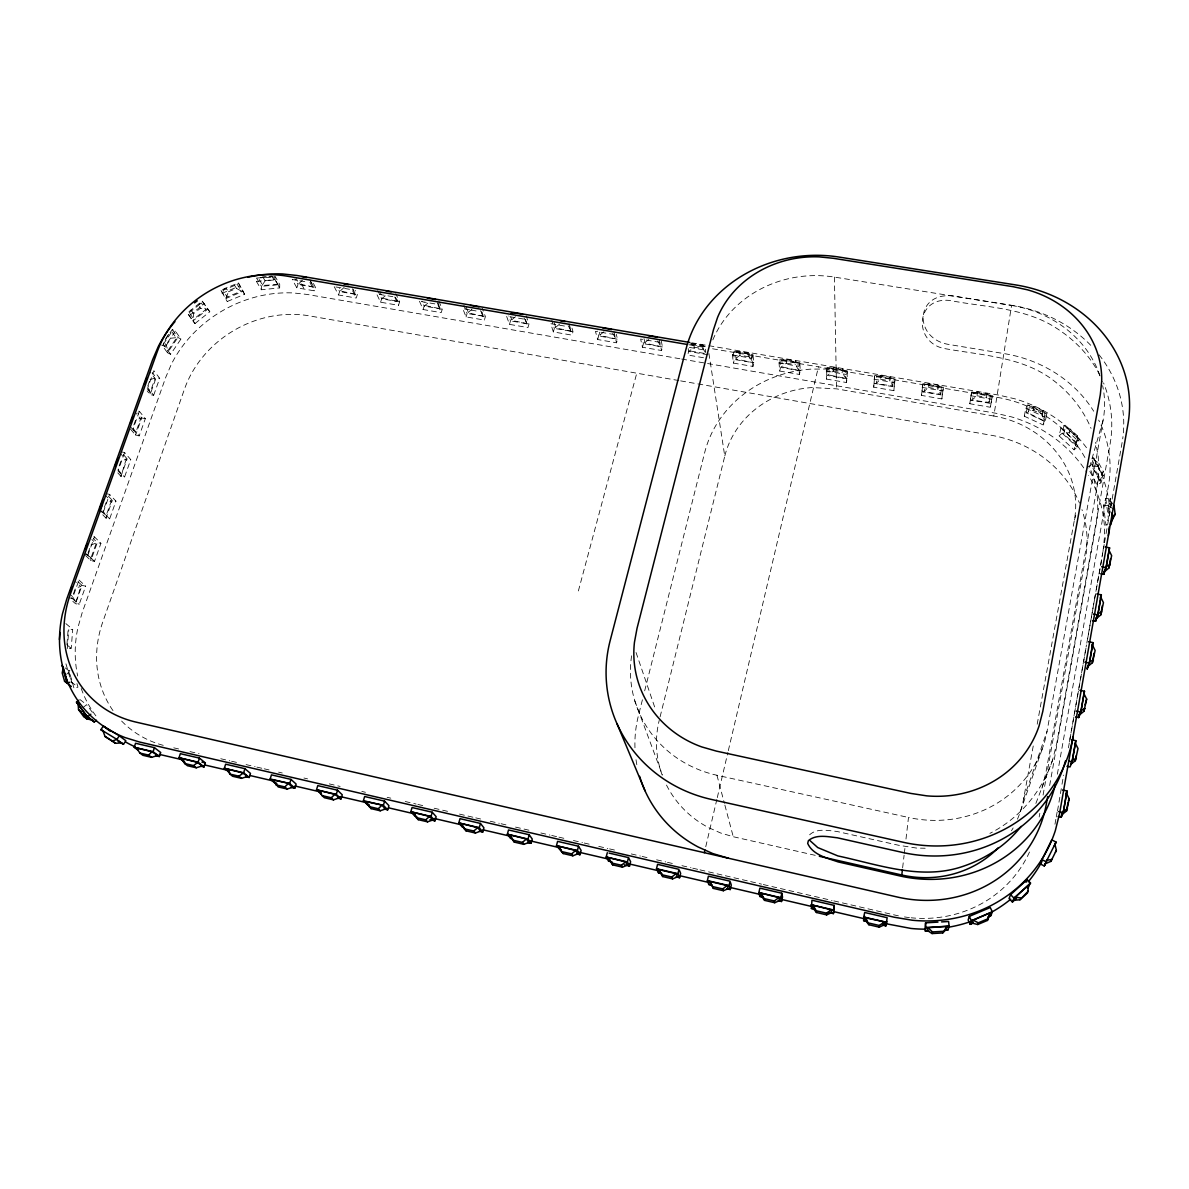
<?xml version="1.0" encoding="UTF-8"?>
<svg xmlns="http://www.w3.org/2000/svg" width="1189" height="1189" viewBox="0 0 1189 1189"><rect width="100%" height="100%" fill="white"/><g stroke="black" fill="none" stroke-linecap="round" stroke-linejoin="round"><path stroke-width="0.75" stroke-dasharray="5 3.75" d="M279.668 287.901L279.742 284.498L274.986 276.16L273.708 277.111L256.542 278.033L256.452 281.466L261.357 289.759L279.668 287.901L274.912 279.593L274.986 276.16M873.707 387.198L874.718 375.456L895.02 378.919L893.846 390.661L873.707 387.198L874.718 375.456L893.088 379.35L895.02 378.919L893.846 390.661M261.357 289.759L261.446 286.356L256.542 278.033M880.767 375.546L876.59 376.541L876.427 383.096L880.648 379.291L880.767 375.546L890.145 377.151L893.088 379.35L892.805 385.905L894.648 386.975L874.524 383.512L892.805 385.905L889.996 380.881L890.145 377.151M1077.175 435.59L1077.635 438.86L1075.986 445.147L1063.754 433.807L1065.314 427.46L1070.159 429.11L1077.175 435.59L1075.986 445.147L1077.204 447.168L1074.083 449.828L1059.072 435.873L1060.945 428.085L1064.081 425.424L1079.255 439.454L1077.204 447.168L1062.178 433.242L1064.081 425.424L1079.255 439.454L1076.104 442.13L1074.083 449.828M921.49 395.417L922.902 383.675L943.427 387.168L941.837 398.924L921.49 395.417L922.902 383.675L941.435 387.599L943.427 387.168L941.837 398.924M66.926 644.587L68.026 630.869L68.799 629.635L72.707 629.397L71.221 648.377L68.605 648.525M67.297 648.614L68.799 629.635M928.862 383.75L924.76 384.76L924.239 391.285L928.55 387.48L928.862 383.75L938.344 385.355L941.435 387.599L940.796 394.124L942.624 395.194L922.278 391.701L940.796 394.124L938.002 389.085L938.344 385.355M1103.006 551.399L1104.566 536.135A130.82 119.153 6.8 0 0 1088.604 475.496M902.629 867.807L904.101 855.233M904.309 853.434L905.156 846.241M905.988 839.048L908.5 817.467A117.325 110.473 14.4 0 0 1047.063 731.235L1103.199 419.732A111.246 98.806 3.5 0 0 1102.634 385.637M170.577 354.277L163.294 344.216L163.621 341.644L166.267 345.286L167.946 350.577L167.5 352.732L170.577 354.277L180.966 339.028L175.377 331.122L172.271 329.561L164.632 340.723M969.793 403.725L971.606 391.984L992.369 395.521L990.378 407.262L969.793 403.725L971.606 391.984L990.303 395.937L992.369 395.521L990.378 407.262M977.492 392.043L973.449 393.069L972.572 399.578L976.986 395.759L977.492 392.043L987.093 393.678L990.303 395.937L989.307 402.447L991.121 403.517L970.566 399.994L989.307 402.447L986.528 397.394L987.093 393.678M72.098 683.303L68.873 672.053L69.051 670.908L72.856 669.362M1037.194 724.205L1074.38 520.128A98.479 89.249 6 0 0 993.796 416.031L1011.571 305.454L834.41 277.096A107.5 96.131 -5.4 0 0 712.701 340.232M1069.446 741.683L1086.478 644.928M1086.805 643.1L1104.165 544.532M1104.477 542.704L1105.77 535.392M1106.082 533.579L1122.148 442.293M1054.97 824.259L1055.936 818.805M1056.263 816.977L1057.214 811.522M1057.526 810.839L1061.703 786.063M1062.015 784.235L1063.62 775.139M1068.421 747.851L1086.36 645.984M1087.638 638.716L1094.356 600.519M1094.683 598.691L1095.961 591.423M1096.288 589.595L1098.844 575.045M1099.305 573.499L1100.449 565.949M1100.865 564.582L1102.693 553.212M1049.649 785.543L1096.213 524.111A120.163 108.898 6 0 0 1089.704 467.455M1057.348 774.217L1108.52 485.275A126.212 113.505 4.9 0 0 1098.695 420.103M1039.171 816.992L1039.825 813.335M1043.08 795.069L1085.572 557.641A114.947 104.855 7 0 0 1081.945 509.62M1017.472 819.162A103.413 98.301 20.1 0 0 1023.595 798.919L1033.553 744.255M1024.294 416.209L1025.839 408.288L1027.786 404.854L1046.9 413.653L1045.161 421.545L1043.243 424.963L1024.294 416.209L1026.211 412.806L1027.786 404.854L1044.953 413.579L1046.9 413.653L1044.968 417.101L1043.243 424.963M1033.286 410.264L1034.044 406.579L1029.421 406.43L1028.128 412.88L1045.161 421.545L1026.211 412.806L1033.286 410.264L1042.084 414.307L1043.541 419.999L1044.953 413.579L1042.872 410.636L1034.044 406.579M1042.084 414.307L1042.872 410.636M846.36 382.501L847.148 370.745L827.068 367.327L826.444 379.083L846.36 382.501L847.207 378.83L847.148 370.745L845.275 371.191L827.068 367.327L826.444 379.083M244.577 294.278L238.38 282.923L237.22 284.379L222.997 290.309L227.203 296.982L241.337 291.097L243.433 291.186L226.059 298.424L220.872 290.22L222.997 290.309L226.029 287.961L228.422 291.781L226.059 298.424L227.188 301.53L244.577 294.278L238.38 282.923L220.872 290.22L227.188 301.53M705.761 846.702L716.863 799.394M717.294 797.596L727.891 752.429M728.322 750.631L818.433 366.851M799.394 374.431L798.919 366.346L799.796 362.675L779.925 359.286L779.048 362.942L779.687 371.042L799.394 374.431L800.256 370.775L799.796 362.675L797.982 363.121L779.925 359.286L780.564 367.401L779.687 371.042M752.934 366.435L752.043 358.32L752.949 354.679L733.301 351.32L732.394 354.961L733.435 363.091L752.934 366.435L753.826 362.808L752.949 354.679L733.301 351.32L734.341 359.479L733.435 363.091M660.103 716.818L724.77 456.145L708.718 352.197M1035.872 803.437L1052.622 759.92L1056.783 743.244L1110.244 443.185C1113.647 422.927 1111.269 401.941 1103.57 382.917M1041.965 788.248L1045.934 772.389L1097.239 486.093L1098.785 471.453L1098.25 456.769L1095.649 442.323M642.417 699.786L638.359 715.927A121.516 117.622 -0.3 0 0 635.045 749.486M644.676 690.824L704.705 452.474A116.433 106.401 -3.5 0 1 810.987 369.125L825.894 369.021L840.697 370.656M1076.238 439.202L1069.253 432.737L1070.159 429.11M659.865 342.358L640.633 339.073L642.461 347.247L661.53 350.517L662.481 346.95L661.158 340.396M642.461 347.247L643.412 343.68L642.328 338.761M578.374 590.948L636.769 373.197M614.49 334.599L595.451 331.345L597.666 339.534L616.541 342.789L617.507 339.237L616.288 334.317M597.666 339.534L598.647 335.997L597.324 331.077M564.463 326.054L550.76 323.705L553.331 331.924L572.013 335.135L573.009 331.612L571.567 326.663M553.331 331.924L554.342 328.402L551.785 320.168M1074.38 520.128L1075.896 514.837M1089.555 467.292L1103.199 419.732M523.487 319.038L506.544 316.14L509.472 324.374L527.961 327.555L528.971 324.062L526.207 315.798M509.472 324.374L510.497 320.881L508.743 315.932M1098.814 463.175L1103.288 471.394L1100.271 480.579L1102.218 474.872L1094.266 460.084L1092.483 466.237L1100.969 482.927L1091.383 465.3L1093.583 457.706L1094.266 460.084L1098.814 463.175L1097.774 466.683L1091.383 465.3L1087.43 466.905L1096.986 484.547L1100.969 482.927L1103.258 475.466L1093.583 457.706L1089.585 459.34M469.492 309.809L462.774 308.664L466.073 316.913L484.354 320.064L485.409 316.586L482.273 308.308M466.073 316.913L467.114 313.45L463.844 305.172M1096.986 484.547L1099.245 477.101L1091.339 462.566M419.479 301.248L423.106 309.526L441.208 312.648L442.278 309.185L438.8 300.891M423.106 309.526L424.176 306.078L422.006 301.099M392.875 296.7L376.616 293.921L380.584 302.214L398.508 305.305L399.593 301.872L395.774 293.549M380.584 302.214L381.684 298.796L377.73 290.473M1105.8 498.533L1108.386 518.27L1106.023 525.404L1103.481 505.815L1105.8 498.533L1110.273 498.236L1111.462 507.213M334.213 286.668L338.508 294.976L356.239 298.038L357.354 294.619L355.273 290.458M338.508 294.976L339.623 291.587L337.483 287.411M296.685 280.262L292.226 279.489L296.849 287.827L314.416 290.844L315.546 287.456L312.558 281.882M296.849 287.827L297.993 284.439L294.917 278.88M1023.595 798.919L1047.063 731.235M1020.37 811.537L1043.452 745.429M77.998 581.703L82.026 585.389L75.487 603.685L80.793 586.519L82.026 585.389L85.682 586.177L79.158 604.473L75.487 603.685L71.414 600.088M85.578 555.545L90.869 560.599L94.511 561.357L100.931 543.328L94.436 536.878L90.765 536.12M109.641 518.894L103.25 512.266L99.594 511.523L106.014 518.151L109.641 518.894L115.957 501.149L109.641 494.386L105.999 493.643L112.346 500.406L115.957 501.149M117.8 472.895L120.936 476.358L124.533 477.086L130.76 459.593L124.622 452.533L120.996 451.82L127.164 458.88L130.76 459.593M130.552 429.155L135.62 435.189L139.202 435.887L145.34 418.662L139.366 411.305L135.754 410.606M153.663 395.298L159.712 378.325L153.886 370.686L147.778 387.777L153.663 395.298L150.096 394.629L147.139 390.869M75.472 601.411L72.455 596.506L75.501 588.02L80.793 586.519L75.323 581.555M89.665 548.411L87.882 553.435L90.854 558.31L90.869 560.599L97.305 542.57L93.381 538.706M119.168 465.969L120.921 461.109L127.164 458.88L120.936 476.358L126.004 459.861L120.981 454.124M149.502 381.208L147.258 387.51L150.111 392.34L150.096 394.629L156.145 377.671L152.251 372.573M78.4 581.718L72.395 598.498L68.694 597.695M94.511 561.357L87.941 555.055L94.436 536.878M103.25 512.266L109.641 494.386M124.622 452.533L118.32 470.145L124.533 477.086M139.366 411.305L133.153 428.649L139.202 435.887M1103.288 471.394L1102.129 474.5L1103.258 475.466L1099.245 477.101M1052.622 759.92C1042.203 791.265 1019.493 818.463 989.902 833.37M273.604 279.995L265.117 280.857L261.446 286.356L279.742 284.498L262.695 285.405L258.726 278.642L262.873 276.992L271.389 276.13L273.708 277.111L277.587 283.889L271.389 276.13M163.294 344.216L171.825 331.746L172.271 329.561L177.889 337.483L180.966 339.028M175.377 331.122L164.885 346.475L161.778 344.914L167.5 352.732L177.889 337.483L171.097 338.211L168.466 334.555L164.587 340.232M166.267 345.286L171.097 338.211M167.946 350.577L176.403 338.181L171.825 331.746L169.581 333.619M302.392 280.262L297.993 284.439L315.546 287.456L299.197 283.948L296.21 278.508M344.141 287.411L339.623 291.587L357.354 294.619L340.886 291.097L339.489 288.377M385.221 295.838L381.684 298.796L399.593 301.872L382.992 298.305L379.781 291.543M427.802 303.136L424.176 306.078L442.278 309.185L425.528 305.603L424.072 302.229M472.003 309.259L467.114 313.45L485.409 316.586L468.525 312.975L465.865 306.242M515.521 316.69L510.497 320.881L528.971 324.062L511.954 320.421L510.78 317.062M559.484 324.211L554.342 328.402L573.009 331.612L555.843 327.941L553.777 321.238M603.923 331.79L598.647 335.997L617.507 339.237L600.207 335.536L599.315 332.207M66.584 674.341L68.873 672.053M648.822 339.474L643.412 343.68L662.481 346.95L645.018 343.22L643.561 336.561M705.3 352.449L703.16 348.763L694.213 347.233L688.654 351.439L687.732 355.021L703.502 357.74M749.07 356.804L740.034 355.258L734.341 359.479L753.826 362.808L736.065 359.033L735.233 352.405L739.573 351.468L748.654 353.014L751.195 355.125L751.924 361.753L749.07 356.804L748.654 353.014M786.122 359.405L786.405 363.18L780.564 367.401L800.256 370.775L782.347 366.97L781.842 360.356L786.122 359.405L795.307 360.98L797.982 363.121L798.369 369.705L795.545 364.741L795.307 360.98M833.192 367.431L833.266 371.191L827.291 375.412L847.207 378.83L829.134 374.981L828.956 368.412L833.192 367.431L842.466 369.021L845.275 371.191L845.334 377.76L842.511 372.766L842.466 369.021M809.605 834.797C816.828 828.02 828.094 830.531 836.982 831.468L898.735 845.29L916.288 848.039L925.176 848.247M1059.072 435.873L1062.178 433.242L1069.253 432.737M83.334 707.336L86.648 704.676L94.303 714.946M195.026 323.497L209.784 311.771L202.234 301.174L187.342 312.975L192.826 321.015L195.026 323.497L187.342 312.975L189.259 312.633L201.357 303.046L202.234 301.174L209.784 311.771M189.556 315.471L204.449 303.656M193.554 313.703L191.028 309.957L189.259 312.633L193.703 319.172L193.554 313.703L200.406 308.263L207.585 309.303L192.826 321.015L193.703 319.172L205.712 309.645L201.357 303.046L197.909 304.503L200.406 308.263M222.001 293.341L239.539 286.029M228.422 291.781L236.492 288.422L241.337 291.097L237.22 284.379L234.129 284.587L236.492 288.422M76.943 683.571L77.954 687.123L74.134 688.684L69.051 670.908L63.493 666.524M90.869 545.067L97.305 542.57L100.931 543.328M150.067 379.633L156.145 377.671L159.712 378.325M690.631 344.037L693.559 343.428L702.55 344.959L704.958 347.039L705.746 352.018M260.228 277.661L271.3 276.532M256.452 281.466L274.912 279.593M1103.481 505.815L1107.91 505.518L1110.273 498.236L1111.002 506.098M993.796 416.031L836.506 388.848L812.072 387.555A95.432 87.198 -3.5 0 0 724.77 456.145M691.701 342.774L998.879 395.12L1015.064 398.865A133.599 121.308 6.3 0 1 1087.549 449.145M690.764 343.874L706.667 346.579L690.928 344.647M688.847 344.736L705.27 347.53M712.568 348.778L997.526 397.423A120.163 108.898 6 0 1 1086.642 460.827M786.405 363.18L795.545 364.741M833.266 371.191L842.511 372.766M880.648 379.291L889.996 380.881M928.55 387.48L938.002 389.085M976.986 395.759L986.528 397.394M304.8 281.644L299.673 280.767L304.235 289.09M335.997 286.98L352.078 289.73L356.239 298.038M421.307 301.56L437.73 304.369L441.208 312.648M471.156 310.091L479.539 311.533M689.828 347.485L705.731 350.205M732.394 354.961L752.043 358.32M779.048 362.942L798.919 366.346M826.206 371.013L846.3 374.446M873.885 379.172L894.202 382.635M922.099 387.406L942.639 390.928M970.833 395.744L991.611 399.296M704.26 353.386L690.333 350.993L689.754 347.664M707.931 354.738L688.654 351.439L687.51 344.899M679.87 358.736L307.178 294.441L293.297 292.94A118.216 102.908 -30.4 0 0 171.335 364.265L165.806 377.181L82.19 612.647L78.028 627.153A124.8 110.934 -41.2 0 0 77.686 676.006M681.698 359.063L995.921 413.267L1011.78 416.967A130.82 119.153 6.8 0 1 1086.746 472.434M678.815 380.554L309.482 315.888A103.978 90.736 -30.5 0 0 184.458 389.175L102.7 622.174A109.7 97.721 -41.4 0 0 113.118 710.784M680.643 380.881L991.418 435.293A114.947 104.855 7 0 1 1079.478 503.066M145.34 418.662L141.759 417.963L137.761 413.059M84.27 554.282L87.941 555.055M631.597 655.823A112.777 107.679 -5.3 0 0 716.952 775.258L908.5 817.467M666.494 785.067A99.579 96.383 -0.3 0 0 708.614 827.648L720.608 832.984L733.256 836.729L815.728 855.456M173.743 747.836L179.167 749.085M190.017 751.611L199.053 753.707M220.753 758.731L229.804 760.826M231.617 761.257L237.042 762.506M246.078 764.601L255.115 766.697M256.928 767.128L262.353 768.376M264.166 768.807L269.591 770.056M278.627 772.151L282.254 772.999M303.953 778.022L307.565 778.869M329.279 783.893L340.128 786.419M361.828 791.443L365.439 792.29M387.138 797.314L390.765 798.161M405.226 801.52L416.076 804.032M417.889 804.448L423.314 805.711M434.163 808.223L448.639 811.582M459.489 814.093L473.95 817.452M475.763 817.869L481.188 819.132M490.24 821.227L499.276 823.323M501.089 823.739L506.514 825.003M515.55 827.098L531.825 830.873M540.876 832.969L549.913 835.064M551.726 835.481L557.151 836.744M558.964 837.16L564.389 838.423M573.425 840.519L582.461 842.615M584.275 843.031L589.699 844.294M598.751 846.39L607.787 848.485M609.6 848.901L615.025 850.165M631.3 853.94L640.336 856.035M642.149 856.452L647.574 857.715M656.625 859.81L665.662 861.906M667.475 862.322L672.9 863.586M681.936 865.681L690.987 867.777M692.786 868.193L698.211 869.456M700.024 869.872L723.536 875.327M725.349 875.743L748.862 881.198M750.66 881.614L761.51 884.126M763.323 884.557L832.047 900.489M833.861 900.905L895.347 915.173A120.55 114.902 22.5 0 0 900.578 916.258M1112.845 508.58L1107.91 505.518L1109.307 516.204M1025.839 408.288L1044.968 417.101M79.812 699.459L86.648 704.676M71.072 681.773L77.954 687.123M67.089 644.988L71.221 648.377M65.871 623.601L72.707 629.397M71.34 597.755L79.158 604.473M69.319 593.712L72.455 596.506M78.994 580.039L85.682 586.177M1060.945 428.085L1076.104 442.13M85.489 553.167L90.854 558.31L96.101 543.655L91.85 539.464M100.797 510.467L106.014 515.877L106.014 518.151L112.346 500.406L105.999 502.769L103.057 511.002L106.014 515.877L111.171 501.446L105.999 495.947M117.889 470.681L120.936 474.069L118.008 469.224M130.701 427.014L135.635 432.9L135.62 435.189L141.759 417.963L135.605 420.074L132.737 428.055L135.635 432.9L140.629 418.9L135.739 412.925M1113.959 505.221L1110.303 500.747L1108.371 506.663L1109.53 515.521M147.228 388.669L150.111 392.34L155.046 378.533L150.29 372.335M310.537 281.659L313.48 286.4L309.824 279.608M352.375 288.808L355.303 293.564L353.267 289.507M395.372 297.22L397.557 300.802L395.699 296.76M437.344 303.329L440.257 308.129L437.418 301.382M480.49 310.701L483.403 315.516L482.125 312.157M524.096 318.162L526.995 322.992L525.85 319.633M568.149 325.682L571.032 330.542L569.07 323.854M612.677 333.292L615.545 338.166M657.68 340.99L660.534 345.88M262.873 276.992L265.117 280.857M309.913 282.521L314.416 290.844M1099.751 375.234C1089.57 354.248 1072.121 337.408 1052.206 325.563C1021.247 307.505 984.358 307.163 950.085 300.505C914.817 296.329 912.989 343.487 945.374 348.719C982.694 355.437 1023.982 356.834 1054.985 381.61C1070.68 393.871 1083.298 409.937 1091.041 428.337M394.689 297.012L398.508 305.305M481.218 311.815L484.354 320.064M634.807 700.871L662.347 774.856M636.056 652.508L655.065 708.228M525.181 319.336L527.961 327.555M569.59 326.93L572.013 335.135M65.96 663.863L70.612 680.153M716.952 775.258L724.413 803.363M724.874 805.116L733.256 836.729M613.881 331.493L616.541 342.789M659.182 339.237L661.53 350.517M693.559 343.428L694.213 347.233M702.55 344.959L703.16 348.763M739.573 351.468L740.034 355.258M834.41 277.096L836.506 388.848M662.184 775.094A99.579 96.383 -0.3 0 1 659.211 720.415M636.828 764.676A121.516 117.622 -0.3 0 1 635.788 757.958M1011.571 305.454A111.246 98.806 3.5 0 1 1101.029 379.276M1013.132 827.945A103.413 98.301 20.1 0 1 1011.482 830.769M1090.729 345.286A132.9 118.484 3.9 0 0 1012.389 305.439L952.552 295.868C914.995 292.286 913.538 337.78 947.722 344.275L1004.601 353.683A126.212 113.505 4.9 0 1 1093.702 411.216M1099.067 354.798A132.9 118.484 3.9 0 1 1122.698 438.845M1029.496 852.008A120.55 114.902 22.5 0 1 911.175 917.789M909.407 917.596A120.55 114.902 22.5 0 1 902.347 916.585M1093.568 458.285A133.599 121.308 6.3 0 1 1109.976 516.427M163.235 745.34A109.7 97.721 -41.4 0 1 121.308 720.727M95.893 715.852A124.8 110.934 -41.2 0 1 81.209 688.461"/><path stroke-width="1.5" d="M886.831 921.356L885.924 925.859L883.858 925.027L879.266 927.167L868.906 924.745L865.741 920.806L865.83 917.849L863.749 917.016L864.671 912.483L887.157 917.715L885.924 925.859L882.491 925.057M868.906 924.745L865.83 917.849L886.236 922.248L863.749 917.016L863.645 920.658L867.078 921.46M879.266 927.167L879.384 925.503L884.111 922.099L883.858 925.027M1027.415 888.109L1030.521 883.085L1013.964 898.141L1012.389 901.99L1014.068 900.236L1019.939 899.776L1027.564 892.85L1028.812 884.869L1030.521 883.085L1027.162 879.607L1010.605 894.633L1009.06 898.527L1012.389 901.99L1016.491 898.26M59.45 639.563L60.03 632.489M1108.371 535.555L1109.233 526.905M819.325 856.273L901.797 875L902.421 869.605M1058.136 816.501L1061.227 817.17L1061.762 814.733L1066.548 811.002L1067.99 802.724M1071.2 739.721L1075.837 740.688L1072.285 760.336L1070.561 764.497L1075.317 760.707L1076.179 755.832M1075.629 716.937L1078.676 717.562L1079.211 715.109L1083.937 711.29L1084.502 708.094M1085.052 704.899L1086.657 699.073L1083.937 693.707L1084.487 691.225L1079.894 690.304M1088.425 641.718L1092.988 642.625L1089.406 663.061L1087.177 669.006L1087.712 666.553L1092.423 662.689L1094.058 653.266M1092.542 620.703L1095.53 621.282L1096.08 618.815L1100.761 614.921L1102.366 605.647M1100.791 573.782L1103.764 574.332L1104.299 571.879L1108.951 567.941L1110.541 558.83M1066.548 811.002L1069.253 798.859L1066.488 793.464L1067.038 790.997L1062.371 790.001M1075.317 760.707L1078.022 748.535L1075.287 743.155M1083.937 711.29L1086.657 699.073M1092.423 662.689L1095.128 650.457L1092.438 645.092L1092.988 642.625L1091.859 645.672M1100.761 614.921L1103.466 602.66L1100.806 597.309L1101.356 594.827L1096.823 593.965M1108.951 567.941L1111.656 555.649L1109.025 550.329L1109.575 547.832L1105.086 546.999M1061.851 813.618L1061.227 817.17L1063.263 812.533L1067.038 790.997L1065.656 794.222M1079.27 714.113L1078.676 717.562L1080.846 712.033L1084.487 691.225M1087.177 669.006L1087.772 665.632M1096.169 617.656L1095.53 621.282L1097.833 614.936L1101.356 594.827L1100.197 598.082M1104.388 570.765L1103.764 574.332L1106.112 567.599L1109.575 547.832M1066.488 793.464L1063.263 812.533L1058.582 811.522M1083.937 693.707L1080.846 712.033L1076.238 711.081M1092.438 645.092L1089.406 663.061L1084.844 662.154M1100.806 597.309L1097.833 614.936L1093.3 614.059M1109.025 550.329L1106.112 567.599L1101.609 566.752M1075.837 740.688L1072.136 761.837L1070.026 766.935L1066.949 766.296M1047.687 796.511L1046.379 803.823A126.183 119.955 20.2 0 1 897.383 897.041L136.141 722.139A114.486 101.139 -40.7 0 1 70.552 593.593L157.037 352.271A108.288 93.574 -30.2 0 1 287.307 276.19L687.019 344.424M69.779 682.293L67.208 683.348L62.11 665.439L63.24 667.624L62.214 672.959L64.578 681.252L71.355 686.543M937.972 922.114L925.577 922.842L925.354 931.076L928.862 930.868M864.566 916.169L863.645 920.658L865.741 920.806M925.577 922.842L925.354 931.076L927.554 930.63L928.148 927.732L949.119 926.172L948.614 921.49L941.525 921.906M814.792 909.258L811.403 908.47L811.953 900.236L834.173 905.394L833.415 913.598L828.332 912.409M763.13 897.205L759.786 896.417L758.879 892.582L759.875 888.124L781.812 893.236L780.831 897.695L781.53 901.5L778.186 900.712M942.684 932.949L946.875 926.632L946.132 929.545L942.684 932.949L932.072 933.558L932.429 931.923L928.148 927.732L926.068 927.509L949.119 926.172L948.183 929.753L944.661 929.961M760.455 893.474L759.786 896.417L761.733 896.536L764.586 900.37L774.693 902.719L779.434 900.668L781.53 901.5L782.511 897.071L781.812 893.236M704.349 852.691L704.973 850.046M609.08 853.078L628.476 857.596L627.406 861.951L629.546 866.023L624.299 864.804M607.311 852.676L606.212 857.016L608.56 861.133L612.067 861.951M578.508 846.226L577.408 850.551L580.009 854.698L581.109 850.417L578.508 846.226L557.596 841.366L556.467 845.676L563.185 853.539L572.83 855.798L577.824 853.865L580.009 854.698L576.561 853.895M529.194 834.752L528.05 839.048L531.111 843.283L532.241 839.033L529.194 834.752L508.506 829.952L507.361 834.232L510.601 838.498L512.221 838.557L514.317 842.109L523.844 844.339L528.897 842.451L531.111 843.283L527.693 842.496M480.43 823.427L479.271 827.693L482.764 832.003L483.923 827.782L480.43 823.427L459.994 818.671L458.82 822.922L462.491 827.276L464.052 827.321M432.246 812.221L431.057 816.457L434.981 820.856L436.155 816.665L432.246 812.221L412.048 807.524L410.829 811.745L414.946 816.174M384.612 801.148L383.393 805.354L387.733 809.828L388.937 805.666L384.612 801.148L364.637 796.511L363.403 800.702L367.921 805.206L369.348 805.221L363.403 800.702L383.393 805.354L365.692 801.549L371.042 808.624L380.242 810.779L385.474 808.981L387.733 809.828L384.136 808.981M337.527 790.209L336.279 794.371L341.02 798.919L342.254 794.802L337.527 790.209L317.775 785.617L316.512 789.778L321.446 794.356M290.963 779.389L289.7 783.521L294.842 788.144L296.106 784.056L290.963 779.389L271.449 774.856L270.156 778.973L275.476 783.625L276.799 783.625L270.156 778.973L289.7 783.521L272.489 779.835L278.226 786.94L287.218 789.035L292.553 787.296L294.842 788.144L291.32 787.326M987.777 916.927L990.972 915.575L992.339 911.844L990.259 907.534L969.288 916.362L968.158 920.033L970.194 924.329L973.39 922.976M244.949 768.689L243.641 772.791L249.185 777.487L250.463 773.415L244.949 768.689L225.642 764.2L224.335 768.287L230.027 773.013M185.083 762.535L179.004 757.735L180.342 753.677L199.425 758.106L205.34 762.907L204.032 766.95L200.584 766.147M972.245 923.169L973.211 920.197L992.339 911.844L971.354 920.687L970.194 924.329L972.245 923.169L977.774 924.507L987.42 920.435L990.244 913.033L987.42 920.435M199.425 758.106L198.102 762.179L204.032 766.95L196.869 762.223L179.004 757.735L198.102 762.179L193.51 765.582L184.667 763.516L181.367 758.597L183.834 760.544M154.436 747.658L153.084 751.701L151.91 751.745L134.194 747.301L135.561 743.274L154.436 747.658L160.708 752.518L159.371 756.531L155.967 755.728M1112.161 512.593L1112.874 517.973L1110.467 525.107L1110.452 522.61M1113.959 505.221L1115.163 514.361L1111.343 521.377M977.774 924.507L978.339 922.813L988.044 918.725M1104.299 571.879L1106.216 566.38L1110.065 564.805M69.928 592.018L71.756 586.905M85.415 548.813L87.228 543.774M100.084 507.911L103.042 499.648M115.11 465.984L118.038 457.839M130.493 423.091L132.796 416.67M144.508 384.002L146.782 377.686M100.173 509.903L101.912 505.028M1096.08 618.815L1097.952 613.643L1101.846 611.963M1087.712 666.553L1089.54 661.708L1093.479 659.925M1079.211 715.109L1080.979 710.606L1084.977 708.703M1014.068 900.236L1015.376 897.086L1028.812 884.869M1026.018 882.297L1027.162 879.607M1019.939 899.776L1028.366 891.022M1045.889 862.709L1044.254 865.964L1039.989 863.764L1051.745 839.865L1056.055 842.065L1054.078 846.434M1061.762 814.733L1063.427 810.943L1067.514 808.817M1068.287 801.074L1069.253 798.859M1050.898 861.371L1051.789 859.424L1046.9 860.316L1044.254 865.964L1045.354 863.749L1050.898 861.371L1056.367 850.298L1054.94 844.309L1056.055 842.065L1046.142 861.772L1041.832 859.558M1055.446 852.305L1056.367 850.298M1039.989 863.764L1041.623 860.509M1046.142 861.772L1046.9 860.316M117.845 734.921L103.324 726.048L100.916 729.63L103.027 730.997L105.033 736.481L112.42 741.015L116.894 739.395L119.301 735.813L125.856 740.762L123.478 744.314L117.711 740.792M1021.069 826.4C1006.34 845.394 985.324 858.919 962.644 866.484C921.282 880.618 878.403 864.596 837.859 855.917L817.75 847.564L810.185 840.801M136.572 748.163L139.886 753.053L148.61 755.104L151.91 751.745L159.371 756.531L153.084 751.701L134.194 747.301L138.073 750.214M228.972 771.081L226.668 769.164L229.967 774.098L238.9 776.179L243.641 772.791L224.335 768.287L242.348 772.82L249.185 777.487L245.692 776.685M275.774 784.799L284.81 786.91L288.347 783.536L292.553 787.296M321.476 793.122L318.83 790.626L322.1 795.619L331.241 797.745L334.867 794.371L336.279 794.371L316.512 789.778L334.867 794.371L341.02 798.919L337.468 798.101M368.962 806.558L378.206 808.713L381.922 805.339L385.474 808.981M415.318 815L413.103 812.607L416.373 817.631L425.721 819.816L429.526 816.427L431.057 816.457L410.829 811.745L429.526 816.427L432.737 820.009L434.981 820.856L429.972 819.682M1115.163 514.361L1112.399 516.799L1112.874 517.973M463.056 826.132L461.064 823.784L464.319 828.822L473.772 831.037L477.681 827.648L479.271 827.693L458.82 822.922L477.681 827.648L480.534 831.156L482.764 832.003L479.39 831.215M512.221 838.557L509.591 835.079L512.831 840.147L522.402 842.392L526.4 839.003L528.05 839.048L507.361 834.232L526.4 839.003L528.897 842.451M560.94 849.927L558.681 846.523L561.907 851.621L571.597 853.88L575.684 850.492L577.408 850.551L556.467 845.676L575.684 850.492L577.824 853.865M627.376 865.191L622.442 867.153L612.692 864.864L608.411 857.864L611.622 862.991L621.416 865.265L625.622 861.876L627.406 861.951L606.212 857.016L625.622 861.876L627.376 865.191L629.546 866.023L630.616 861.698L628.476 857.596M90.81 714.232L87.466 716.937L76.468 702.134L78.697 700.351M79.217 704.215L76.468 702.134L87.466 716.937L94.273 722.02L96.472 720.237M661.916 873.573L658.379 872.756L656.506 868.728L677.938 873.722L678.978 869.337L657.562 864.358L656.506 868.728L658.676 869.575L661.872 874.718L671.785 877.036L676.08 873.633L677.938 873.722L679.618 877.705L676.08 876.888M712.36 885.359L708.778 884.512L707.381 880.588L729.08 885.642L730.091 881.212L708.406 876.174L707.381 880.588L709.536 881.435L712.716 886.593L722.749 888.926L727.163 885.537L729.08 885.642L730.269 889.535L726.687 888.688M761.733 896.536L761.005 893.415L764.185 898.602L774.336 900.98L778.84 897.576L780.831 897.695L758.879 892.582L778.84 897.576L779.434 900.668M831.334 912.78L826.652 914.876L816.427 912.483L813.425 908.604L813.098 905.557L816.263 910.759L826.533 913.167L831.156 909.763L833.221 909.897L811.002 904.725L831.156 909.763L831.334 912.78L833.415 913.598L834.173 905.394M1076.327 758.329L1072.285 760.336L1072.136 761.837L1069.03 761.198M728.144 888.703L727.163 885.537L709.536 881.435L713.355 888.391L723.343 890.724L728.144 888.703L730.269 889.535L731.28 885.136L730.492 882.52M677.462 876.873L676.08 873.633L658.676 869.575L662.719 876.561L672.588 878.864L677.462 876.873L679.618 877.705L680.643 873.35L679.543 870.675M464.319 828.822L466.014 830.829L475.422 833.028L480.534 831.156M416.373 817.631L418.246 819.667L427.564 821.837L432.737 820.009M322.1 795.619L324.374 797.715L333.47 799.855L338.746 798.072M229.967 774.098L232.598 776.268L241.486 778.349L246.866 776.64M184.667 763.516L187.476 765.731L196.274 767.782L201.699 766.088M139.886 753.053L142.858 755.297L151.553 757.334L157.037 755.669M989.159 916.05L990.972 915.575M511.121 313.42L514.183 312.856L522.788 314.327M78.132 704.007L78.548 709.67L83.631 716.521L87.079 716.031L94.273 722.02M932.429 931.923L943.1 931.314M105.033 736.481L115.496 743.288L121.367 742.947L123.478 744.314L116.017 738.949M608.56 861.133L610.299 861.208M658.379 872.756L660.192 872.845M708.778 884.512L710.665 884.616M811.403 908.47L813.425 908.604M946.132 929.545L948.183 929.753M1020.712 897.992L1015.376 897.086L1013.964 898.141L1010.605 894.633M689.873 342.462L296.76 275.462L282.64 273.96A120.52 104.424 -30.3 0 0 247.951 277.26M301.917 276.665L306.821 277.513M343.829 283.814L348.793 284.661M386.187 291.037L391.196 291.885M427.297 298.038L435.724 299.479M470.517 305.41L479.033 306.866M560.064 320.673L565.28 321.565M602.927 327.986L611.711 329.487M648.005 335.67L656.893 337.186M83.631 716.521L86.812 718.884L92.608 720.162M201.892 762.119L205.34 762.907M159.371 754.391L182.868 759.875M204.567 764.928L228.065 770.413M249.764 775.466L273.262 780.95M294.961 786.003L320.272 791.904M340.158 796.541L367.282 802.857M388.981 807.926L412.479 813.395M434.178 818.463L461.287 824.78M482.987 829.833L510.111 836.164M529.997 840.801L558.919 847.534M578.805 852.171L607.728 858.919M629.427 863.972L658.349 870.72M680.049 875.773L708.971 882.52M730.67 887.574L759.593 894.321M781.292 899.374L812.028 906.553M833.727 911.606L864.462 918.77M884.348 923.407L910.967 928.446A137.255 130.731 21.9 0 0 925.592 929.159M868.981 923.08L879.384 925.503M728.307 858.19L712.835 853.568L698.166 846.999A121.516 117.622 -0.3 0 1 639.637 776.298M64.578 681.252L67.387 682.174L63.24 667.624M978.339 922.813L973.211 920.197L971.354 920.687L969.288 916.362M116.894 739.395L100.916 729.63L103.592 731.621M118.499 741.193L121.367 742.947M927.554 930.63L932.072 933.558M112.42 741.015L115.496 743.288M78.548 709.67L81.729 712.062M103.324 726.048L109.997 731.072M148.61 755.104L151.553 757.334M193.51 765.582L196.274 767.782M238.9 776.179L241.486 778.349M284.81 786.91L287.218 789.035M331.241 797.745L333.47 799.855M378.206 808.713L380.242 810.779M425.721 819.816L427.564 821.837M473.772 831.037L475.422 833.028M512.831 840.147L514.317 842.109M82.754 713.43L86.812 718.884M522.402 842.392L523.844 844.339M561.907 851.621L563.185 853.539M571.597 853.88L572.83 855.798M611.622 862.991L612.692 864.864M464.706 828.48L466.014 830.829M621.416 865.265L622.442 867.153M416.432 816.204L418.246 819.667M369.913 806.35L371.042 808.624M661.872 874.718L662.719 876.561M671.785 877.036L672.588 878.864M617.225 724.22L645.018 790.759M712.716 886.593L713.355 888.391M722.749 888.926L723.343 890.724M764.185 898.602L764.586 900.37M774.336 900.98L774.693 902.719M816.263 910.759L816.427 912.483M826.533 913.167L826.652 914.876M1073.072 736.615A143.156 134.818 14.5 0 1 903.506 842.332L711.26 799.394A137.627 131.399 -5.2 0 1 610.15 640.678L686.216 348.347A131.176 117.31 -5.3 0 1 839.122 257.077L1015.703 284.929A135.754 120.565 3.5 0 1 1127.96 423.968L1059.518 813.766L1055.356 830.516A140.243 133.421 20.8 0 1 912.275 920.227L894.291 917.239L139.44 741.995L125.023 737.566A127.342 112.762 -40.9 0 1 62.452 613.851L66.747 599.093L152.623 359.687L158.286 346.564A120.52 104.424 -30.3 0 1 174.932 321.669M998.403 847.623A103.413 98.301 20.1 0 1 901.797 875M1065.433 760.99A140.034 132.128 15.4 0 1 902.377 852.409L837.264 837.784C827.901 836.774 816.278 833.965 808.386 840.638L807.688 843.402C812.786 854.95 827.232 858.116 838.126 861.921L899.746 875.921A132.737 125.766 17.7 0 0 1055.178 785.141M1041.965 861.49A137.255 130.731 21.9 0 1 1028.247 881.822M1010.724 899.211A137.255 130.731 21.9 0 1 991.567 912.201M970.224 921.698A137.255 130.731 21.9 0 1 947.38 927.405M194.55 302.898A120.52 104.424 -30.3 0 1 197.27 300.832M135.145 746.826A124.8 110.934 -41.2 0 1 126.227 742.337M1101.668 381.624L1100.286 394.793L1042.768 711.483L1039.082 725.914A110.458 103.74 13.3 0 1 926.662 795.842L910.908 793.435L716.373 751.106L701.778 746.93A106.133 100.961 -6.1 0 1 634.465 642.223L637.051 628.253L713.504 329.635L717.547 317.493A101.035 89.859 -5.7 0 1 819.162 256.883L833.103 258.266L1013.117 286.698L1027.326 289.774A104.632 92.445 3 0 1 1101.668 381.624"/></g></svg>
